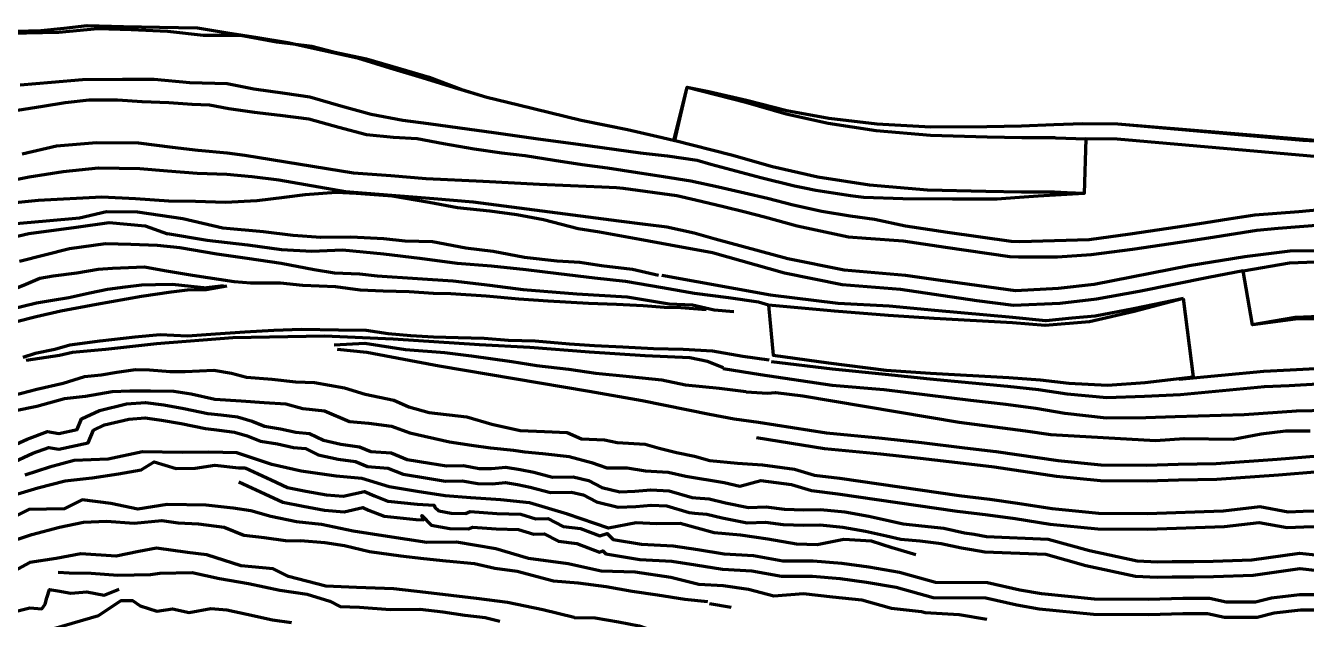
# Model space of a CAD drawing. Extents: x 334605 to 338795, y 3217454 to 3219673.
# Drawn here: x 335033 to 335618, y 3219402 to 3219673 of the extents above; entities that cross this region are included whole.
import ezdxf

# ---------------------------------------------------------------- set-up
doc = ezdxf.new("R2010")
doc.units = 0
doc.header["$MEASUREMENT"] = 0
for name, color, linetype, true_color in [('CREST', 5, 'Continuous', 0x0000ff), ('RAMP', 14, 'Continuous', 0xac0000), ('TOE', 94, 'Continuous', 0x00ac00)]:
    doc.layers.add(name, color=color, linetype=linetype, true_color=true_color)

msp = doc.modelspace()

# ---------------------------------------------------------------- linework, layer by layer
at = {"layer": 'CREST', "color": 5, "lineweight": 100, "true_color": 0x0000ff}
for points in [[(335028.407, 3219670.864, 1744.1), (335040.037, 3219671.13, 1743.915), (335050.537, 3219672.233, 1743.999), (335061.038, 3219673.336, 1744.083), (335077.588, 3219672.974, 1743.833), (335094.137, 3219672.612, 1743.582), (335111.446, 3219672.272, 1742.558), (335125.162, 3219670.055, 1743.181), (335138.877, 3219667.839, 1743.805), (335152.593, 3219665.622, 1744.428), (335168.553, 3219662.131, 1744.346), (335184.513, 3219658.639, 1744.264), (335199.268, 3219654.138, 1743.366), (335214.024, 3219649.637, 1742.468), (335228.78, 3219645.136, 1741.571), (335243.535, 3219640.635, 1740.673), (335257.895, 3219637.132, 1741.068), (335272.255, 3219633.63, 1741.462), (335286.615, 3219630.127, 1741.857), (335297.132, 3219628.047, 1742.648), (335307.649, 3219625.967, 1743.439), (335323.532, 3219622.224, 1742.096), (335329.297, 3219620.845, 1741.485), (335334.961, 3219645.195, 1741.876), (335344.794, 3219643.288, 1741.485), (335362.001, 3219639.321, 1740.874), (335380.525, 3219634.643, 1740.734), (335399.643, 3219631.052, 1740.593), (335421.459, 3219628.442, 1739.475), (335446.113, 3219627.181, 1738.357), (335471.811, 3219627.366, 1738.144), (335487.587, 3219627.63, 1737.93), (335502.352, 3219628.153, 1737.593), (335515.549, 3219628.676, 1736.583), (335531.609, 3219628.482, 1736.661), (335632.938, 3219620.105, 1738.459)], [(335028.407, 3219670.864, 1744.1), (335040.037, 3219671.13, 1743.915), (335050.537, 3219672.233, 1743.999), (335061.038, 3219673.336, 1744.083), (335077.588, 3219672.974, 1743.833), (335094.137, 3219672.612, 1743.582), (335111.446, 3219672.272, 1742.558), (335125.162, 3219670.055, 1743.181), (335138.877, 3219667.839, 1743.805), (335152.593, 3219665.622, 1744.428), (335168.553, 3219662.131, 1744.346), (335184.513, 3219658.639, 1744.264), (335199.268, 3219654.138, 1743.366), (335214.024, 3219649.637, 1742.468), (335228.78, 3219645.136, 1741.571), (335243.535, 3219640.635, 1740.673), (335257.895, 3219637.132, 1741.068), (335272.255, 3219633.63, 1741.462), (335286.615, 3219630.127, 1741.857), (335297.132, 3219628.047, 1742.648), (335307.649, 3219625.967, 1743.439), (335323.532, 3219622.224, 1742.096), (335329.297, 3219620.845, 1741.485), (335334.961, 3219645.195, 1741.876), (335344.794, 3219643.288, 1741.485), (335362.001, 3219639.321, 1740.874), (335380.525, 3219634.643, 1740.734), (335399.643, 3219631.052, 1740.593), (335421.459, 3219628.442, 1739.475), (335446.113, 3219627.181, 1738.357), (335471.811, 3219627.366, 1738.144), (335487.587, 3219627.63, 1737.93), (335502.352, 3219628.153, 1737.593), (335515.549, 3219628.676, 1736.583), (335531.609, 3219628.482, 1736.661), (335632.938, 3219620.105, 1738.459)], [(335013.942, 3219669.653, 1744.91), (335033.31, 3219670.112, 1744.086), (335048.129, 3219670.372, 1744.344), (335065.944, 3219672.06, 1744.226), (335081.221, 3219671.602, 1744.14), (335097.674, 3219670.807, 1743.638), (335114.094, 3219669.003, 1742.633), (335131.042, 3219668.916, 1744.24), (335147.495, 3219665.943, 1744.389), (335163.588, 3219663.937, 1744.563), (335174.172, 3219661.257, 1744.523), (335188.53, 3219658.232, 1744.293), (335204.259, 3219653.548, 1743.875), (335217.25, 3219649.876, 1742.771), (335231.66, 3219644.403, 1741.557), (335243.535, 3219640.635, 1740.941), (335257.895, 3219637.132, 1741.531), (335286.615, 3219630.127, 1741.911), (335297.905, 3219627.952, 1742.524), (335307.649, 3219625.967, 1743.532), (335323.532, 3219622.224, 1742.775), (335329.297, 3219620.845, 1741.609), (335334.961, 3219645.195, 1737.593), (335362.001, 3219639.321, 1740.874), (335380.525, 3219634.643, 1740.734), (335399.643, 3219631.052, 1740.593), (335421.459, 3219628.442, 1739.475), (335446.113, 3219627.181, 1736.583), (335471.811, 3219627.366, 1736.661), (335487.587, 3219627.63, 1736.996), (335502.352, 3219628.153, 1737.25), (335515.549, 3219628.676, 1736.922), (335531.609, 3219628.482, 1737.319), (335586.534, 3219623.655, 1737.568), (335615.929, 3219621.12, 1738.445), (335632.938, 3219620.105, 1738.459)], [(335013.942, 3219669.653, 1744.91), (335033.31, 3219670.112, 1744.086), (335048.129, 3219670.372, 1744.344), (335065.944, 3219672.06, 1744.226), (335081.221, 3219671.602, 1744.14), (335097.674, 3219670.807, 1743.638), (335114.094, 3219669.003, 1742.633), (335131.042, 3219668.916, 1744.24), (335147.495, 3219665.943, 1744.389), (335163.588, 3219663.937, 1744.563), (335174.172, 3219661.257, 1744.523), (335188.53, 3219658.232, 1744.293), (335204.259, 3219653.548, 1743.875), (335217.25, 3219649.876, 1742.771), (335231.66, 3219644.403, 1741.557), (335243.535, 3219640.635, 1740.941), (335257.895, 3219637.132, 1741.531), (335286.615, 3219630.127, 1741.911), (335297.905, 3219627.952, 1742.524), (335307.649, 3219625.967, 1743.532), (335323.532, 3219622.224, 1742.775), (335329.297, 3219620.845, 1741.609), (335334.961, 3219645.195, 1737.593), (335362.001, 3219639.321, 1740.874), (335380.525, 3219634.643, 1740.734), (335399.643, 3219631.052, 1740.593), (335421.459, 3219628.442, 1739.475), (335446.113, 3219627.181, 1736.583), (335471.811, 3219627.366, 1736.661), (335487.587, 3219627.63, 1736.996), (335502.352, 3219628.153, 1737.25), (335515.549, 3219628.676, 1736.922), (335531.609, 3219628.482, 1737.319), (335586.534, 3219623.655, 1737.568), (335615.929, 3219621.12, 1738.445), (335632.938, 3219620.105, 1738.459)], [(335623.92, 3219589.281, 1723.41), (335614.22, 3219588.362, 1723.41), (335594.121, 3219586.767, 1723.41), (335582.157, 3219585.012, 1723.41), (335571.788, 3219583.257, 1723.41), (335562.872, 3219581.918, 1723.41), (335537.236, 3219578.165, 1723.41), (335518.507, 3219575.634, 1723.41), (335486.855, 3219574.634, 1723.41), (335482.818, 3219574.785, 1723.41), (335453.865, 3219578.986, 1723.41), (335434.62, 3219581.843, 1723.41), (335420.484, 3219584.807, 1724.774), (335409.326, 3219586.395, 1724.904), (335396.488, 3219588.473, 1725.051), (335383.361, 3219591.369, 1725.264), (335371.636, 3219594.458, 1725.718), (335361.107, 3219596.807, 1725.691), (335349.242, 3219599.619, 1725.908), (335336.676, 3219602.415, 1726.004), (335324.088, 3219604.324, 1725.402), (335312.323, 3219606.149, 1725.363), (335298.527, 3219608.203, 1725.545), (335287.012, 3219609.855, 1725.425), (335274.205, 3219611.818, 1725.323), (335261.039, 3219613.904, 1725.271), (335250.339, 3219615.052, 1725.144), (335237.651, 3219616.901, 1724.825), (335223.682, 3219619.323, 1724.572), (335211.709, 3219621.601, 1724.575), (335200.944, 3219622.238, 1724.69), (335188.585, 3219623.552, 1724.728), (335175.907, 3219626.77, 1724.774), (335162.31, 3219630.625, 1724.625), (335149.237, 3219632.26, 1724.319), (335137.41, 3219633.616, 1724.138), (335125.776, 3219635.364, 1724.235), (335116.897, 3219637.088, 1724.186), (335109.052, 3219637.322, 1724.368), (335098.295, 3219638.038, 1724.444), (335086.233, 3219638.488, 1724.568), (335074.883, 3219639.338, 1724.864), (335061.874, 3219639.282, 1724.902), (335051.023, 3219638.14, 1724.931), (335040.873, 3219636.482, 1724.82), (335029.34, 3219634.595, 1724.621)], [(335051.023, 3219638.14, 1724.931), (335040.873, 3219636.482, 1724.82)], [(335051.023, 3219638.14, 1724.931), (335040.873, 3219636.482, 1724.82)], [(335051.023, 3219638.14, 1724.931), (335040.873, 3219636.482, 1724.82)], [(335051.023, 3219638.14, 1724.931), (335040.873, 3219636.482, 1724.82)], [(335061.874, 3219639.282, 1724.902)], [(335061.874, 3219639.282, 1724.902)], [(335061.874, 3219639.282, 1724.902)], [(335061.874, 3219639.282, 1724.902)], [(335074.883, 3219639.338, 1724.864)], [(335074.883, 3219639.338, 1724.864)], [(335074.883, 3219639.338, 1724.864)], [(335074.883, 3219639.338, 1724.864)], [(335086.233, 3219638.488, 1724.568)], [(335086.233, 3219638.488, 1724.568)], [(335086.233, 3219638.488, 1724.568)], [(335086.233, 3219638.488, 1724.568)], [(335098.295, 3219638.038, 1724.444)], [(335098.295, 3219638.038, 1724.444)], [(335098.295, 3219638.038, 1724.444)], [(335098.295, 3219638.038, 1724.444)], [(335109.052, 3219637.322, 1724.368)], [(335109.052, 3219637.322, 1724.368)], [(335109.052, 3219637.322, 1724.368)], [(335109.052, 3219637.322, 1724.368)], [(335116.897, 3219637.088, 1724.186)], [(335116.897, 3219637.088, 1724.186)], [(335116.897, 3219637.088, 1724.186)], [(335116.897, 3219637.088, 1724.186)], [(335125.776, 3219635.364, 1724.235)], [(335125.776, 3219635.364, 1724.235)], [(335125.776, 3219635.364, 1724.235)], [(335125.776, 3219635.364, 1724.235)], [(335137.41, 3219633.616, 1724.138)], [(335137.41, 3219633.616, 1724.138)], [(335137.41, 3219633.616, 1724.138)], [(335137.41, 3219633.616, 1724.138)], [(335149.237, 3219632.26, 1724.319)], [(335149.237, 3219632.26, 1724.319)], [(335149.237, 3219632.26, 1724.319)], [(335149.237, 3219632.26, 1724.319)], [(335162.31, 3219630.625, 1724.625)], [(335162.31, 3219630.625, 1724.625)], [(335162.31, 3219630.625, 1724.625)], [(335162.31, 3219630.625, 1724.625)], [(335175.907, 3219626.77, 1724.774)], [(335175.907, 3219626.77, 1724.774)], [(335175.907, 3219626.77, 1724.774)], [(335175.907, 3219626.77, 1724.774)], [(335188.585, 3219623.552, 1724.728)], [(335188.585, 3219623.552, 1724.728)], [(335188.585, 3219623.552, 1724.728)], [(335188.585, 3219623.552, 1724.728)], [(335200.944, 3219622.238, 1724.69)], [(335200.944, 3219622.238, 1724.69)], [(335200.944, 3219622.238, 1724.69)], [(335200.944, 3219622.238, 1724.69)], [(335211.709, 3219621.601, 1724.575)], [(335211.709, 3219621.601, 1724.575)], [(335211.709, 3219621.601, 1724.575)], [(335211.709, 3219621.601, 1724.575)], [(335223.682, 3219619.323, 1724.572)], [(335223.682, 3219619.323, 1724.572)], [(335223.682, 3219619.323, 1724.572)], [(335223.682, 3219619.323, 1724.572)], [(335237.651, 3219616.901, 1724.825)], [(335237.651, 3219616.901, 1724.825)], [(335237.651, 3219616.901, 1724.825)], [(335237.651, 3219616.901, 1724.825)], [(335261.039, 3219613.904, 1725.271), (335250.339, 3219615.052, 1725.144)], [(335261.039, 3219613.904, 1725.271), (335250.339, 3219615.052, 1725.144)], [(335261.039, 3219613.904, 1725.271), (335250.339, 3219615.052, 1725.144)], [(335261.039, 3219613.904, 1725.271), (335250.339, 3219615.052, 1725.144)], [(335274.205, 3219611.818, 1725.323)], [(335274.205, 3219611.818, 1725.323)], [(335274.205, 3219611.818, 1725.323)], [(335274.205, 3219611.818, 1725.323)], [(335287.012, 3219609.855, 1725.425)], [(335287.012, 3219609.855, 1725.425)], [(335287.012, 3219609.855, 1725.425)], [(335287.012, 3219609.855, 1725.425)], [(335020.759, 3219601.519, 1706.728), (335034.521, 3219604.313, 1706.99), (335050.091, 3219606.762, 1707.165), (335066.176, 3219608.409, 1707.047), (335085.081, 3219608.136, 1707.293), (335097.721, 3219607.124, 1707.404), (335111.295, 3219605.963, 1707.697), (335124.858, 3219605.503, 1708.06), (335136.268, 3219604.456, 1708.197), (335148.567, 3219603.017, 1708.216), (335178.961, 3219597.571, 1708.042), (335219.316, 3219594.382, 1708.056), (335237.28, 3219592.885, 1708.436), (335303.74, 3219584.185, 1710.26), (335315.772, 3219582.656, 1710.678), (335325.659, 3219581.549, 1710.664), (335338.108, 3219578.766, 1710.754), (335347.75, 3219576.06, 1710.934), (335380.958, 3219567.104, 1710.553), (335406.615, 3219561.893, 1708.41), (335434.574, 3219559.398, 1708.41), (335450.641, 3219557.224, 1708.41), (335484.796, 3219552.478, 1708.41), (335504.485, 3219553.54, 1708.41), (335520.785, 3219555.378, 1708.41), (335564.078, 3219563.924, 1708.41), (335589.531, 3219567.978, 1708.41), (335610.223, 3219570.559, 1708.41), (335642.159, 3219570.839, 1708.41)], [(335312.323, 3219606.149, 1725.363), (335298.527, 3219608.203, 1725.545)], [(335312.323, 3219606.149, 1725.363), (335298.527, 3219608.203, 1725.545)], [(335312.323, 3219606.149, 1725.363), (335298.527, 3219608.203, 1725.545)], [(335312.323, 3219606.149, 1725.363), (335298.527, 3219608.203, 1725.545)], [(335324.088, 3219604.324, 1725.402)], [(335324.088, 3219604.324, 1725.402)], [(335324.088, 3219604.324, 1725.402)], [(335324.088, 3219604.324, 1725.402)], [(335336.676, 3219602.415, 1726.004)], [(335336.676, 3219602.415, 1726.004)], [(335349.242, 3219599.619, 1725.908)], [(335349.242, 3219599.619, 1725.908)], [(335349.242, 3219599.619, 1725.908)], [(335349.242, 3219599.619, 1725.908)], [(335361.107, 3219596.807, 1725.691)], [(335361.107, 3219596.807, 1725.691)], [(335361.107, 3219596.807, 1725.691)], [(335361.107, 3219596.807, 1725.691)], [(335371.636, 3219594.458, 1725.718)], [(335371.636, 3219594.458, 1725.718)], [(335371.636, 3219594.458, 1725.718)], [(335371.636, 3219594.458, 1725.718)], [(335383.361, 3219591.369, 1725.264)], [(335383.361, 3219591.369, 1725.264)], [(335383.361, 3219591.369, 1725.264)], [(335383.361, 3219591.369, 1725.264)], [(335321.936, 3219559.242, 1693.764), (335310.067, 3219562.029, 1694.225), (335295.914, 3219563.689, 1693.947), (335285.913, 3219565.291, 1693.736), (335275.539, 3219565.869, 1693.535), (335260.74, 3219567.445, 1692.997), (335246.346, 3219570.185, 1693.335), (335233.872, 3219571.73, 1693.876), (335218.637, 3219574.64, 1693.536), (335206.217, 3219574.927, 1693.242), (335196.523, 3219576.005, 1693.4), (335181.396, 3219576.773, 1692.996), (335167.72, 3219576.573, 1692.822), (335155.107, 3219577.578, 1693.011), (335141.61, 3219579.196, 1693.133), (335122.939, 3219580.97, 1692.67), (335104.776, 3219585.126, 1692.596), (335083.971, 3219588.247, 1691.908), (335069.917, 3219588.344, 1691.704), (335057.641, 3219585.463, 1691.599), (335042.405, 3219584.073, 1692.031), (335026.833, 3219582.716, 1692.057)], [(335396.488, 3219588.473, 1725.051)], [(335396.488, 3219588.473, 1725.051)], [(335396.488, 3219588.473, 1725.051)], [(335396.488, 3219588.473, 1725.051)], [(335030.24, 3219565.79, 1679.523), (335053.07, 3219571.622, 1679.892), (335069.388, 3219573.868, 1680.36), (335080.999, 3219573.536, 1680.569), (335092.983, 3219573.167, 1679.948), (335103.377, 3219572.016, 1679.945), (335120.234, 3219569.189, 1679.818), (335134.091, 3219567.256, 1679.899), (335149.575, 3219564.865, 1679.951), (335164.615, 3219562.035, 1679.638), (335173.964, 3219560.561, 1679.421), (335185.345, 3219560.059, 1679.263), (335193.441, 3219559.174, 1679.222), (335211.888, 3219557.938, 1678.581), (335227.961, 3219556.804, 1678.341), (335244.951, 3219554.868, 1678.088), (335260.099, 3219552.934, 1678.688), (335284.568, 3219550.865, 1678.82), (335307.57, 3219549.541, 1678.377), (335326.743, 3219546.35, 1677.977), (335337.443, 3219545.853, 1678.511), (335347.206, 3219543.609, 1678.606), (335356.285, 3219542.9, 1678.832)], [(335561.568, 3219548.812, 1693.41), (335538.628, 3219544.108, 1693.41), (335521.156, 3219540.707, 1693.41), (335510.531, 3219539.874, 1693.41), (335498.619, 3219538.533, 1693.41), (335483.65, 3219540.156, 1693.41), (335447.983, 3219543.308, 1693.41), (335427.163, 3219545.367, 1693.41), (335403.915, 3219546.555, 1693.41), (335372.998, 3219550.277, 1693.41), (335323.419, 3219559.23, 1693.41)], [(335114.301, 3219553.704, 1660.021), (335108.546, 3219554.254, 1660.819), (335100.022, 3219555.25, 1662.079), (335092.226, 3219555.007, 1663.073), (335085.804, 3219554.936, 1663.331), (335078.434, 3219553.898, 1663.029), (335070.342, 3219552.935, 1662.781), (335062.248, 3219551.21, 1663.558), (335052.683, 3219549.153, 1662.808), (335045.186, 3219547.84, 1663.023), (335037.866, 3219546.599, 1663.044), (335025.497, 3219543.641, 1663.04)], [(335114.301, 3219553.704, 1660.021), (335123.39, 3219554.731, 1659.705)], [(335114.301, 3219553.704, 1660.021), (335123.39, 3219554.731, 1659.705)], [(335114.301, 3219553.704, 1660.021), (335123.39, 3219554.731, 1659.705)], [(335114.301, 3219553.704, 1660.021), (335123.39, 3219554.731, 1659.705)], [(335351.529, 3219517.175, 1682.524), (335344.178, 3219520.071, 1681.275), (335336.162, 3219521.729, 1680.279), (335315.824, 3219522.62, 1678.608), (335290.436, 3219524.267, 1676.663), (335263.157, 3219526.488, 1674.366), (335240.227, 3219527.681, 1672.311), (335200.748, 3219530.305, 1668.836), (335169.358, 3219531.559, 1665.56), (335127.577, 3219530.9, 1661.428), (335092.752, 3219528.097, 1657.99), (335069.439, 3219525.483, 1656.112), (335054.33, 3219524.109, 1654.729), (335048.378, 3219522.736, 1652.906), (335033.269, 3219520.447, 1652.873)], [(335351.529, 3219517.175, 1682.524), (335344.178, 3219520.071, 1681.275), (335336.162, 3219521.729, 1680.279), (335315.824, 3219522.62, 1678.608), (335290.436, 3219524.267, 1676.663), (335263.157, 3219526.488, 1674.366), (335240.227, 3219527.681, 1672.311), (335200.748, 3219530.305, 1668.836), (335169.358, 3219531.559, 1665.56), (335127.577, 3219530.9, 1661.428), (335092.752, 3219528.097, 1657.99), (335069.439, 3219525.483, 1656.112), (335054.33, 3219524.109, 1654.729), (335048.378, 3219522.736, 1652.906), (335033.269, 3219520.447, 1652.873)], [(335623.01, 3219476.854, 1663.41), (335604.288, 3219475.307, 1663.41), (335576.483, 3219473.398, 1663.41), (335559.087, 3219473.031, 1663.41), (335544.787, 3219472.535, 1663.41), (335524, 3219472.726, 1663.41), (335504.328, 3219474.655, 1663.41), (335475.942, 3219478.886, 1663.41), (335461.729, 3219480.544, 1663.41), (335442.036, 3219482.934, 1663.41), (335423.934, 3219484.83, 1663.41), (335398.598, 3219487.344, 1663.41), (335367.544, 3219492.215, 1663.41), (335356.38, 3219493.737, 1663.41), (335345.177, 3219495.793, 1663.41), (335314.365, 3219502.135, 1663.41), (335290.203, 3219506.356, 1663.41), (335221.809, 3219517.908, 1663.41), (335211.25, 3219519.941, 1663.41), (335188.726, 3219524.149, 1663.41), (335175.27, 3219525.592, 1663.41)], [(335358, 3219473.457, 1648.398), (335345.321, 3219474.699, 1648.563), (335338.26, 3219476.659, 1648.499), (335330.097, 3219478.397, 1648.592), (335322.187, 3219480.392, 1648.67), (335315.715, 3219482.232, 1648.307), (335302.988, 3219482.863, 1648.045), (335297.182, 3219484.167, 1647.879), (335286.666, 3219484.59, 1647.776), (335280.155, 3219487.468, 1647.808), (335269.886, 3219487.909, 1647.809), (335258.765, 3219488.399, 1647.957), (335245.744, 3219491.291, 1648.325), (335234.415, 3219494.576, 1648.121), (335217.165, 3219496.548, 1648.311), (335207.927, 3219499.144, 1648.561), (335201.112, 3219502.305, 1648.416), (335188.043, 3219505.041, 1648.469), (335178.506, 3219507.945, 1648.733), (335164.778, 3219510.231, 1648.928), (335156.373, 3219510.577, 1648.723), (335145.587, 3219511.866, 1648.182), (335133.79, 3219512.718, 1647.729), (335126.882, 3219514.639, 1648.246), (335118.963, 3219515.868, 1648.25), (335105.858, 3219515.335, 1648.466), (335099.009, 3219515.361, 1648.647), (335089.51, 3219516.116, 1648.764), (335083.098, 3219516.224, 1649.017), (335074.593, 3219515.021, 1648.998), (335067.505, 3219513.82, 1649.24), (335059.881, 3219512.975, 1649.681), (335050.097, 3219509.997, 1650.417), (335038.124, 3219507.29, 1650.867), (335016.976, 3219501.787, 1651.234)], [(335351.385, 3219516.783, 1678.41), (335368.473, 3219514.12, 1678.41), (335401.115, 3219509.213, 1678.41), (335424.747, 3219507.319, 1678.41), (335464.282, 3219502.396, 1678.41), (335480.356, 3219500.59, 1678.41), (335494.171, 3219498.694, 1678.41), (335507.399, 3219496.448, 1678.41), (335526.273, 3219494.33, 1678.41), (335544.283, 3219494.531, 1678.41), (335557.672, 3219494.959, 1678.41), (335589.15, 3219495.875, 1678.41), (335613.044, 3219497.558, 1678.41), (335627.565, 3219497.762, 1678.41)], [(335559.573, 3219511.987, 1693.41), (335598.198, 3219515.697, 1693.41), (335610.164, 3219516.216, 1693.405), (335633.398, 3219517.452, 1693.407)], [(335023.385, 3219479.946, 1633.41), (335033.648, 3219484.641, 1633.41), (335042.922, 3219488.091, 1633.41), (335048.064, 3219487.157, 1633.41), (335056.453, 3219488.942, 1633.41), (335058.531, 3219493.941, 1633.41), (335066.647, 3219497.709, 1633.41), (335079.042, 3219500.694, 1633.41), (335087.707, 3219501.289, 1633.41), (335096.086, 3219500.215, 1633.41), (335105.219, 3219498.658, 1633.41), (335116.191, 3219496.346, 1633.41), (335122.096, 3219495.65, 1633.41), (335129.675, 3219494.743, 1633.41), (335136.411, 3219492.772, 1633.41), (335141.995, 3219490.523, 1633.41), (335149.328, 3219489.381, 1633.41), (335156.345, 3219487.756, 1633.41), (335162.595, 3219487.255, 1633.41), (335168.873, 3219484.082, 1633.41), (335176.871, 3219482.328, 1633.41), (335185.341, 3219481.137, 1633.41), (335190.616, 3219478.994, 1633.41), (335199.897, 3219478.298, 1633.41), (335207.162, 3219475.361, 1633.41), (335217.471, 3219473.702, 1633.41), (335225.166, 3219472.459, 1633.41), (335232.886, 3219472.58, 1633.41), (335240.034, 3219471.277, 1633.41), (335245.659, 3219471.184, 1633.41), (335252.193, 3219471.798, 1633.41), (335258.78, 3219470.741, 1633.41), (335264.886, 3219469.568, 1633.41), (335273.482, 3219467.288, 1633.41), (335282.914, 3219467.462, 1633.41), (335289.959, 3219465.763, 1633.41), (335296.068, 3219462.541, 1633.41), (335304.148, 3219460.539, 1633.41), (335311.13, 3219460.849, 1633.41), (335318.392, 3219461.437, 1633.41), (335326.767, 3219461.082, 1633.41), (335337.221, 3219457.997, 1633.41), (335338.927, 3219457.82, 1633.41), (335345.05, 3219457.345, 1633.41), (335352.453, 3219455.57, 1633.41), (335362.9, 3219453.462, 1633.41), (335371.006, 3219453.748, 1633.41), (335379.41, 3219452.652, 1633.41), (335388.172, 3219452.293, 1633.41), (335395.752, 3219452.566, 1633.41), (335406.977, 3219451.427, 1633.41), (335417.813, 3219449.448, 1633.41), (335427.411, 3219447.251, 1633.41), (335433.601, 3219445.913, 1633.41), (335441.927, 3219445.102, 1633.41), (335452.118, 3219443.942, 1633.41), (335461.5, 3219441.863, 1633.41), (335465.889, 3219441.193, 1633.41), (335471.576, 3219440.11, 1633.41), (335499.782, 3219439.02, 1633.41), (335518.576, 3219433.758, 1633.41), (335540.429, 3219429.019, 1633.41), (335549.611, 3219428.672, 1633.41), (335556.335, 3219428.778, 1633.41), (335566.25, 3219428.813, 1633.41), (335575.123, 3219428.937, 1633.41), (335592.728, 3219429.478, 1633.41), (335614.443, 3219432.572, 1633.41), (335623.121, 3219431.635, 1633.41)], [(334966.69, 3219440.38, 1619.954), (334978.572, 3219444.439, 1619.367), (334989.939, 3219447.584, 1619.413), (334999.627, 3219450.108, 1619.175), (335007.326, 3219452.914, 1618.581), (335017.197, 3219456.509, 1618.505), (335027.828, 3219459.255, 1618.529), (335038.62, 3219462.361, 1618.258), (335050.966, 3219465.619, 1618.251), (335063.345, 3219466.976, 1618.257), (335075.394, 3219468.761, 1618.79), (335085.724, 3219470.606, 1618.701), (335091.595, 3219474.276, 1618.654), (335101.73, 3219471.276, 1618.849), (335110.326, 3219471.385, 1618.857), (335119.333, 3219472.73, 1618.677), (335130.079, 3219471.549, 1619.008), (335133.15, 3219471.453, 1618.989)], [(335133.15, 3219471.453, 1618.41), (335145.113, 3219466.039, 1618.41), (335152.574, 3219462.489, 1618.41), (335160.913, 3219460.91, 1618.41), (335170.314, 3219459.159, 1618.41), (335177.93, 3219458.552, 1618.41), (335187.637, 3219460.652, 1618.41), (335192.227, 3219458.703, 1618.41), (335198.359, 3219456.258, 1618.41), (335211.725, 3219454.968, 1618.41), (335219.474, 3219454.484, 1618.41), (335219.822, 3219453.627, 1618.41), (335221.524, 3219451.848, 1618.41), (335227.251, 3219450.814, 1618.41), (335233.752, 3219450.675, 1618.41), (335235.923, 3219451.608, 1618.41), (335248.112, 3219450.697, 1618.41), (335259.059, 3219450.353, 1618.41), (335265.879, 3219448.299, 1618.41), (335271.29, 3219448.455, 1618.41), (335278.277, 3219444.788, 1618.41), (335286.231, 3219443.878, 1618.41), (335295.067, 3219440.472, 1618.41), (335298.43, 3219441.581, 1618.41), (335301.166, 3219438.787, 1618.41), (335314.049, 3219436.69, 1618.41), (335328.593, 3219435.883, 1618.41), (335339.794, 3219434.217, 1618.41), (335351.808, 3219432.286, 1618.41), (335365.258, 3219431.461, 1618.41), (335378.67, 3219429.055, 1618.41), (335392.478, 3219429.059, 1618.41), (335405.608, 3219427.961, 1618.41), (335417.815, 3219426.281, 1618.41), (335431.93, 3219423.854, 1618.41), (335448.25, 3219419.292, 1618.41), (335472.04, 3219419.148, 1618.41), (335486.798, 3219415.821, 1618.41), (335496.644, 3219414.126, 1618.41), (335520.739, 3219411.764, 1618.41), (335545.566, 3219411.537, 1618.41), (335561.15, 3219412.077, 1618.41), (335573.318, 3219411.962, 1618.41), (335580.928, 3219410.294, 1618.41), (335594.347, 3219410.406, 1618.41), (335601.725, 3219412.165, 1618.41), (335614.683, 3219413.637, 1618.41), (335626.959, 3219413.64, 1618.41)], [(335627.432, 3219451.729, 1648.41), (335616.211, 3219451.618, 1648.41), (335609.329, 3219451.241, 1648.41), (335596.364, 3219453.657, 1648.41), (335579.659, 3219451.679, 1648.41), (335545.068, 3219450.532, 1648.41), (335522.824, 3219450.736, 1648.41), (335501.557, 3219452.821, 1648.41), (335485.777, 3219455.284, 1648.41), (335473.133, 3219457.065, 1648.41), (335459.13, 3219458.698, 1648.41), (335404.681, 3219466.649, 1648.41), (335393.121, 3219468.023, 1648.41), (335383.996, 3219470.746, 1648.41), (335369.33, 3219472.727, 1648.41), (335358, 3219473.457, 1648.41)], [(334946.942, 3219411.289, 1606.103), (334958.277, 3219414.898, 1605.851), (334969.363, 3219419.289, 1606.452), (334982.442, 3219422.66, 1606.267), (334995.051, 3219425.958, 1605.82), (335007.058, 3219430.731, 1605.071), (335022.948, 3219436.825, 1605.021), (335035.756, 3219441.127, 1604.306), (335048.384, 3219444.386, 1603.761), (335059.32, 3219446.643, 1603.648), (335069.876, 3219447.167, 1603.108), (335082.476, 3219446.31, 1602.541), (335095.078, 3219447.436, 1603.238), (335102.541, 3219446.461, 1603.017), (335111.937, 3219445.92, 1603.791), (335123.671, 3219444.374, 1603.35), (335132.524, 3219440.827, 1602.458), (335141.808, 3219439.699, 1602.373), (335151.656, 3219438.397, 1602.841), (335158.504, 3219438.152, 1602.963)], [(335344.402, 3219410.412, 1602.664), (335333.887, 3219411.393, 1603.416), (335321.387, 3219413.406, 1603.527), (335309.814, 3219415.034, 1603.661), (335297.995, 3219417.191, 1603.55), (335285.201, 3219418.93, 1603.415), (335273.88, 3219419.726, 1603.259), (335257.283, 3219424.201, 1603.065), (335247.156, 3219425.623, 1603.619), (335237.843, 3219427.714, 1603.645), (335225.004, 3219428.891, 1603.675), (335214.81, 3219429.938, 1603.782), (335204.186, 3219431.133, 1603.494), (335189.976, 3219433.13, 1603.3), (335178.572, 3219435.943, 1602.771), (335169.56, 3219437.302, 1602.898), (335158.504, 3219438.152, 1602.963)], [(335047.762, 3219423.901, 1589.325), (335052.816, 3219423.545, 1589.395), (335062.881, 3219423.499, 1589.448), (335075.064, 3219422.502, 1589.56), (335089.957, 3219422.881, 1590.248), (335094.162, 3219423.475, 1590.222), (335109.002, 3219423.667, 1590.099), (335121.463, 3219421.069, 1589.666), (335134.786, 3219418.754, 1589.141), (335148.966, 3219415.642, 1588.778), (335161.468, 3219413.814, 1588.86), (335171.829, 3219410.665, 1588.613), (335176.491, 3219408.175, 1588.411), (335185.336, 3219407.871, 1588.445), (335199.378, 3219406.869, 1588.422), (335212.988, 3219406.943, 1588.515), (335223.478, 3219405.77, 1588.692), (335233.406, 3219404.195, 1588.562), (335242.814, 3219403.274, 1588.49), (335249.464, 3219401.464, 1588.306)], [(335027.006, 3219405.69, 1588.41), (335034.935, 3219407.573, 1588.41), (335040.361, 3219407.085, 1588.41), (335041.97, 3219409.328, 1588.41), (335042.696, 3219412.248, 1588.41), (335043.9, 3219415.991, 1588.41), (335047.618, 3219415.305, 1588.41), (335053.591, 3219414.279, 1588.41), (335060.839, 3219414.918, 1588.41), (335068.802, 3219413.405, 1588.41), (335075.688, 3219416.131, 1588.41)], [(335345.13, 3219409.547, 1602.482), (335354.974, 3219407.857, 1601.991)]]:
    msp.add_polyline3d(points, dxfattribs=at)
at = {"layer": 'RAMP', "color": 14, "lineweight": 100, "true_color": 0xac0000}
for points in [[(335334.961, 3219645.195, 1737.593), (335361.781, 3219638.385, 1735.372), (335380.177, 3219633.059, 1733.836), (335399.295, 3219628.785, 1732.263), (335421.199, 3219625.399, 1730.485), (335446.027, 3219623.27, 1728.485), (335471.868, 3219622.569, 1726.411), (335487.726, 3219622.29, 1725.138), (335502.571, 3219622.306, 1723.947), (335503.247, 3219622.134, 1722.898), (335516.928, 3219621.693, 1722.593), (335516.121, 3219596.706, 1722.593), (335508.359, 3219597.066, 1722.696), (335502.643, 3219597.306, 1723.541), (335487.519, 3219597.29, 1724.746), (335471.309, 3219597.575, 1726.038), (335444.619, 3219598.299, 1728.166), (335418.219, 3219600.563, 1730.277), (335394.653, 3219604.205, 1732.177), (335373.967, 3219608.83, 1733.866), (335355.227, 3219614.256, 1735.421), (335328.808, 3219620.964, 1737.593), (335334.961, 3219645.195, 1737.593)], [(335642.391, 3219541.319, 1697.203), (335612.482, 3219540.132, 1694.915), (335592.951, 3219536.772, 1693.4), (335588.712, 3219561.41, 1693.4), (335609.856, 3219565.047, 1694.988), (335641.75, 3219566.313, 1697.35)], [(335561.568, 3219548.812, 1693.41), (335538.979, 3219542.818, 1691.677), (335518.557, 3219538.079, 1690.465), (335498.367, 3219536.51, 1688.187), (335483.404, 3219537.656, 1686.983), (335447.644, 3219539.686, 1684.108), (335426.842, 3219541.082, 1682.434), (335402.151, 3219543.072, 1680.559), (335372.114, 3219545.821, 1678.41), (335374.241, 3219522.977, 1678.41), (335399.439, 3219519.469, 1680.54), (335425.758, 3219516.098, 1682.355), (335446.098, 3219514.733, 1683.957), (335481.741, 3219512.71, 1686.762), (335496.058, 3219511.614, 1687.89), (335509.223, 3219510.18, 1688.931), (335526.894, 3219509.242, 1690.321), (335544.047, 3219510.488, 1691.673), (335566.012, 3219513.008, 1693.41), (335561.568, 3219548.812, 1693.41)]]:
    msp.add_polyline3d(points, dxfattribs=at)
at = {"layer": 'TOE', "color": 94, "lineweight": 100, "true_color": 0x00ac00}
for points in [[(335628.201, 3219613.028, 1721.459), (335598.854, 3219615.551, 1721.445), (335531.278, 3219621.486, 1721.159), (335516.928, 3219621.693, 1720.568), (335516.121, 3219596.706, 1720.319), (335495.178, 3219595.55, 1723.41), (335486.598, 3219594.893, 1723.41), (335476.357, 3219594.094, 1723.41), (335456.192, 3219594.094, 1723.41), (335433.338, 3219594.206, 1723.41), (335415.637, 3219594.878, 1723.41), (335409.528, 3219595.619, 1725.182), (335393.678, 3219598.012, 1725.077), (335388.482, 3219599.165, 1725.382), (335383.969, 3219600.006, 1725.735), (335368.511, 3219603.841, 1726.053), (335345.804, 3219610.019, 1726.258), (335339.474, 3219611.721, 1726.55), (335326.044, 3219613.728, 1726.342), (335313.681, 3219615.062, 1726.224), (335285.173, 3219619.075, 1726.162), (335266.964, 3219621.574, 1726.002), (335259.538, 3219622.572, 1725.959), (335246.72, 3219624.382, 1725.685), (335231.105, 3219626.519, 1725.531), (335216.861, 3219628.521, 1725.011), (335205.209, 3219630.065, 1725.115), (335190.679, 3219632.803, 1725.113), (335176.795, 3219636.522, 1725.394), (335162.762, 3219640.687, 1725.044), (335151.281, 3219642.404, 1724.846), (335137.155, 3219644.366, 1724.673), (335124.925, 3219646.751, 1724.882), (335107.903, 3219647.237, 1725.043), (335091.715, 3219648.74, 1725.257), (335077.188, 3219648.794, 1725.457), (335058.938, 3219648.594, 1725.616), (335044.735, 3219647.35, 1725.503), (335030.493, 3219646.207, 1725.102)], [(335624.14, 3219582.271, 1708.41), (335604.724, 3219580.745, 1708.41), (335594.961, 3219579.815, 1708.41), (335572.892, 3219576.345, 1708.41), (335563.899, 3219574.994, 1708.41), (335538.212, 3219571.233, 1708.41), (335519.444, 3219568.697, 1708.41), (335504.009, 3219567.671, 1708.41), (335486.197, 3219567.654, 1708.41), (335482.183, 3219567.804, 1708.41), (335452.848, 3219572.06, 1708.41), (335433.592, 3219574.919, 1708.41), (335416.607, 3219576.188, 1708.41), (335408.649, 3219576.788, 1710.298), (335385.145, 3219581.783, 1710.143), (335370.28, 3219585.858, 1710.325), (335361.453, 3219588.222, 1710.402), (335351.465, 3219590.579, 1710.756), (335338.731, 3219593.694, 1710.613), (335330.268, 3219595.638, 1710.5), (335305.796, 3219599.049, 1710.644), (335302.77, 3219599.257, 1709.778), (335295.951, 3219599.543, 1708.512), (335281.717, 3219600.169, 1708.005), (335267.591, 3219600.786, 1708.111), (335241.86, 3219602.256, 1708.709), (335241.86, 3219602.256, 1708.66), (335215.761, 3219603.359, 1708.609), (335199.656, 3219604.732, 1708.417), (335182.638, 3219605.927, 1708.393), (335133.02, 3219614.071, 1708.069), (335124.948, 3219615.143, 1707.875), (335111.732, 3219616.307, 1707.609), (335100.024, 3219617.758, 1707.191), (335084.459, 3219619.702, 1707.38), (335065.336, 3219619.808, 1707.112), (335047.062, 3219618.35, 1707.407), (335031.432, 3219614.743, 1707.056)], [(335346.521, 3219569.682, 1694.375), (335327.394, 3219573.182, 1694.248), (335313.318, 3219575.663, 1694.299), (335294.904, 3219579.02, 1694.092), (335285.202, 3219580.652, 1694.125), (335269.345, 3219584.636, 1694.188), (335257.264, 3219586.948, 1694.281), (335244.918, 3219588.709, 1694.262), (335230.113, 3219590.215, 1694.328), (335217.21, 3219592.543, 1694.446), (335200.312, 3219595.471, 1694.509), (335183.834, 3219596.784, 1694.121), (335174.73, 3219597.137, 1693.99), (335160.589, 3219596.061, 1693.893), (335150.921, 3219594.876, 1694.053), (335138.476, 3219593.398, 1693.926), (335124.235, 3219592.68, 1693.46), (335110.529, 3219593.059, 1693.114), (335098.303, 3219593.148, 1692.361), (335083.156, 3219594.32, 1692.279), (335067.697, 3219595.001, 1692.318), (335038.673, 3219593.567, 1692.425), (335023.637, 3219591.937, 1692.903)], [(335015.401, 3219574.11, 1681.69), (335034.495, 3219578.426, 1681.532), (335056.096, 3219581.322, 1681.668), (335071.035, 3219583.507, 1682.335), (335087.579, 3219581.942, 1681.302), (335097.784, 3219578.239, 1680.441)], [(335372.114, 3219545.821, 1679.893), (335367.477, 3219547.049, 1679.492), (335353.851, 3219549.112, 1679.15), (335338.291, 3219551.132, 1678.505), (335323.693, 3219553.617, 1678.067), (335306.828, 3219556.572, 1678.485), (335292.751, 3219558.136, 1678.643), (335276.447, 3219560.118, 1678.299), (335261.394, 3219561.9, 1678.223), (335245.566, 3219563.541, 1677.701), (335229.961, 3219564.733, 1677.92), (335212.882, 3219567.021, 1678.31), (335196.518, 3219569.033, 1678.583), (335177.607, 3219570.845, 1678.89), (335163.614, 3219570.294, 1679.3), (335149.711, 3219571.011, 1680.032), (335134.482, 3219573.182, 1680.012), (335115.92, 3219575.246, 1679.974), (335097.784, 3219578.239, 1680.441)], [(335588.712, 3219561.41, 1693.41), (335572.95, 3219558.38, 1693.406), (335541.255, 3219552.021, 1693.41), (335521.811, 3219548.449, 1693.41), (335505.047, 3219546.559, 1693.41), (335483.97, 3219545.532, 1693.41), (335467.171, 3219547.71, 1693.41), (335432.388, 3219552.932, 1693.41), (335405.654, 3219554.965, 1693.41), (335379.35, 3219560.297, 1693.41), (335346.521, 3219569.682, 1694.375)], [(335343.677, 3219543.65, 1677.66), (335332.036, 3219544.567, 1676.497), (335324.616, 3219544.761, 1675.762), (335314.912, 3219545.376, 1674.796), (335302.661, 3219546.012, 1674.078), (335289.95, 3219546.497, 1672.825), (335271.457, 3219547.609, 1671.353), (335258.065, 3219548.511, 1670.471), (335243.138, 3219549.806, 1669), (335227.01, 3219550.908, 1667.415), (335219.086, 3219551.079, 1666.641), (335207.987, 3219551.832, 1665.549), (335196.118, 3219552.165, 1664.17), (335185.71, 3219552.672, 1663.148), (335174.363, 3219554.112, 1662.02), (335159.561, 3219554.783, 1660.935), (335149.265, 3219555.776, 1660.721), (335135.784, 3219555.78, 1659.215), (335128.159, 3219556.34, 1659.159), (335109.184, 3219559.245, 1660.809), (335096.323, 3219561.444, 1662.954), (335087.281, 3219563.038, 1663.526), (335072.59, 3219562.545, 1663.469), (335066.103, 3219561.957, 1663.79), (335056.281, 3219560.321, 1662.937), (335045.524, 3219558.988, 1662.993), (335039.411, 3219557.937, 1663.017), (335033.07, 3219555.245, 1663.12), (335027.453, 3219552.837, 1662.688)], [(335124.89, 3219554.392, 1658.37), (335115.399, 3219552.789, 1657.659), (335106.73, 3219552.615, 1656.812), (335099.349, 3219551.646, 1656.345), (335085.935, 3219549.669, 1654.96), (335065.255, 3219546.11, 1653.667), (335049.016, 3219542.988, 1652.035), (335037.74, 3219540.355, 1651.271), (335028.842, 3219538.089, 1650.626)], [(335642.436, 3219539.545, 1693.407), (335612.557, 3219539.427, 1693.405), (335592.951, 3219536.772, 1693.41)], [(335372.421, 3219520.597, 1679.897), (335360.366, 3219522.339, 1678.955), (335346.554, 3219524.738, 1677.858), (335333.073, 3219525.474, 1677.08), (335319.552, 3219525.886, 1676.104), (335305.607, 3219526.58, 1674.764), (335292.646, 3219527.216, 1673.547), (335281.244, 3219527.887, 1672.501), (335265.542, 3219529.259, 1671.037), (335253.371, 3219529.691, 1670.339), (335242.236, 3219530.596, 1669.425), (335230.344, 3219530.906, 1668.39), (335219.105, 3219531.159, 1667.185), (335208.862, 3219531.767, 1666.167), (335198.535, 3219532.627, 1665.442), (335188.391, 3219534.184, 1664.222), (335175.856, 3219534.368, 1663.125), (335158.945, 3219534.588, 1661.402), (335146.267, 3219534.254, 1660.248), (335133.041, 3219533.415, 1659.184), (335119.696, 3219532.586, 1657.728), (335106.808, 3219531.649, 1656.509), (335094.394, 3219532.182, 1655.836), (335082.827, 3219531.218, 1654.548), (335066.92, 3219529.374, 1653.367), (335053.185, 3219527.543, 1652.205), (335046.317, 3219525.483, 1651.327), (335037.389, 3219523.651, 1650.503), (335031.666, 3219521.82, 1649.7)], [(335361.92, 3219506.151, 1664.308), (335349.713, 3219507.647, 1664.025), (335334.17, 3219509.237, 1664.146), (335323.317, 3219511.544, 1664.28), (335308.561, 3219512.997, 1664.646), (335293.316, 3219514.627, 1664.546), (335280.983, 3219516.333, 1664.462), (335266.344, 3219518.035, 1664.071), (335254.93, 3219519.929, 1664.027), (335236.565, 3219522.419, 1663.344), (335224.277, 3219524.009, 1663.185), (335206.446, 3219525.345, 1663.345), (335187.765, 3219528.207, 1663.741), (335173.789, 3219527.532, 1663.73)], [(335361.92, 3219506.151, 1664.308), (335349.713, 3219507.647, 1664.025), (335334.17, 3219509.237, 1664.146), (335323.317, 3219511.544, 1664.28), (335308.561, 3219512.997, 1664.646), (335293.316, 3219514.627, 1664.546), (335280.983, 3219516.333, 1664.462), (335266.344, 3219518.035, 1664.071), (335254.93, 3219519.929, 1664.027), (335236.565, 3219522.419, 1663.344), (335224.277, 3219524.009, 1663.185), (335206.446, 3219525.345, 1663.345), (335187.765, 3219528.207, 1663.741), (335173.789, 3219527.532, 1663.73)], [(335373.284, 3219520.106, 1678.41), (335401.194, 3219516.757, 1678.419), (335425.291, 3219514.266, 1678.41), (335445.801, 3219512.144, 1678.41), (335465.004, 3219510.248, 1678.41), (335481.178, 3219508.809, 1678.41), (335495.269, 3219507.212, 1678.41), (335508.433, 3219505.285, 1678.41), (335526.529, 3219503.654, 1678.41), (335543.743, 3219504.227, 1678.41), (335560.165, 3219505.012, 1678.41), (335598.425, 3219508.701, 1678.405), (335609.727, 3219509.068, 1678.407), (335633.387, 3219510.44, 1678.408)], [(335028.412, 3219497.661, 1633.41), (335038.057, 3219499.696, 1633.41), (335050.684, 3219503.112, 1633.41), (335060.266, 3219504.164, 1633.41), (335072.469, 3219506.413, 1633.41), (335080.571, 3219506.684, 1633.41), (335089.939, 3219506.582, 1633.41), (335100.615, 3219506.448, 1633.41), (335108.565, 3219505.226, 1633.41), (335119.358, 3219502.781, 1633.41), (335131.424, 3219502.123, 1633.41), (335141.832, 3219501.281, 1633.41), (335151.711, 3219500.783, 1633.41), (335159.554, 3219498.659, 1633.41), (335169.473, 3219497.482, 1633.41), (335180.794, 3219492.668, 1633.41), (335189.674, 3219491.87, 1633.41), (335200.036, 3219490.56, 1633.41), (335208.341, 3219487.511, 1633.41), (335226.423, 3219483.344, 1633.41), (335236.494, 3219481.824, 1633.41), (335245.192, 3219480.68, 1633.41), (335255.608, 3219479.503, 1633.41), (335260.875, 3219478.842, 1633.41), (335268.854, 3219478.069, 1633.41), (335281.141, 3219476.745, 1633.41), (335291.28, 3219474.016, 1633.41), (335298.213, 3219471.44, 1633.41), (335307.493, 3219471.511, 1633.41), (335315.968, 3219470.191, 1633.41), (335326.242, 3219469.507, 1633.41), (335334.374, 3219467.715, 1633.41), (335351.892, 3219464.769, 1633.41), (335358.958, 3219463.176, 1633.41), (335368.636, 3219465.757, 1633.41), (335382.518, 3219463.882, 1633.41), (335391.697, 3219461.143, 1633.41), (335403.762, 3219459.709, 1633.41), (335458.219, 3219451.757, 1633.41), (335472.239, 3219450.122, 1633.41), (335484.749, 3219448.36, 1633.41), (335500.675, 3219445.874, 1633.41), (335522.45, 3219443.739, 1633.41), (335545.152, 3219443.531, 1633.41), (335580.187, 3219444.693, 1633.41), (335596.129, 3219446.58, 1633.41), (335608.873, 3219444.206, 1633.41), (335616.437, 3219444.62, 1633.41), (335627.857, 3219444.733, 1633.41)], [(335361.92, 3219506.151, 1664.308), (335366.827, 3219505.846, 1663.41), (335371.639, 3219505.599, 1663.41), (335375.341, 3219505.969, 1663.41), (335387.761, 3219504.319, 1663.41), (335459.158, 3219492.298, 1663.41), (335489.323, 3219488.342, 1663.41), (335500.938, 3219486.79, 1663.41), (335548.738, 3219483.921, 1663.41), (335561.771, 3219484.831, 1663.41), (335584.117, 3219484.59, 1663.41), (335596.902, 3219487.085, 1663.41), (335608.215, 3219488.396, 1663.41), (335619.296, 3219488.379, 1663.41)], [(335025.829, 3219473.367, 1618.41), (335036.328, 3219478.169, 1618.41), (335043.562, 3219480.86, 1618.41), (335048.171, 3219480.023, 1618.41), (335061.506, 3219482.86, 1618.41), (335063.949, 3219488.739, 1618.41), (335068.963, 3219491.067, 1618.41), (335080.109, 3219493.751, 1618.41), (335087.5, 3219494.258, 1618.41), (335095.052, 3219493.29, 1618.41), (335103.909, 3219491.78, 1618.41), (335115.057, 3219489.431, 1618.41), (335121.27, 3219488.699, 1618.41), (335128.267, 3219487.862, 1618.41), (335134.115, 3219486.15, 1618.41), (335140.125, 3219483.73, 1618.41), (335147.998, 3219482.504, 1618.41), (335155.27, 3219480.82, 1618.41), (335160.665, 3219480.387, 1618.41), (335166.507, 3219477.434, 1618.41), (335175.632, 3219475.433, 1618.41), (335183.509, 3219474.326, 1618.41), (335188.998, 3219472.096, 1618.41), (335198.285, 3219471.399, 1618.41), (335205.27, 3219468.575, 1618.41), (335216.357, 3219466.791, 1618.41), (335224.659, 3219465.45, 1618.41), (335232.308, 3219465.57, 1618.41), (335239.344, 3219464.287, 1618.41), (335245.929, 3219464.179, 1618.41), (335251.962, 3219464.745, 1618.41), (335257.565, 3219463.846, 1618.41), (335263.327, 3219462.74, 1618.41), (335272.633, 3219460.271, 1618.41), (335282.146, 3219460.447, 1618.41), (335287.467, 3219459.163, 1618.41), (335293.557, 3219455.952, 1618.41), (335303.447, 3219453.501, 1618.41), (335311.568, 3219453.862, 1618.41), (335318.527, 3219454.425, 1618.41), (335325.611, 3219454.125, 1618.41), (335335.858, 3219451.101, 1618.41), (335338.295, 3219450.848, 1618.41), (335343.956, 3219450.409, 1618.41), (335350.944, 3219448.733, 1618.41), (335362.323, 3219446.437, 1618.41), (335370.675, 3219446.732, 1618.41), (335378.813, 3219445.671, 1618.41), (335388.155, 3219445.288, 1618.41), (335395.524, 3219445.553, 1618.41), (335405.993, 3219444.491, 1618.41), (335416.403, 3219442.59, 1618.41), (335425.891, 3219440.418, 1618.41), (335432.519, 3219438.985, 1618.41), (335441.192, 3219438.14, 1618.41), (335450.962, 3219437.028, 1618.41), (335460.213, 3219434.978, 1618.41), (335464.706, 3219434.293, 1618.41), (335470.781, 3219433.135, 1618.41), (335498.688, 3219432.057, 1618.41), (335516.889, 3219426.961, 1618.41), (335539.548, 3219422.047, 1618.41), (335549.534, 3219421.67, 1618.41), (335556.403, 3219421.778, 1618.41), (335566.311, 3219421.813, 1618.41), (335575.279, 3219421.939, 1618.41), (335593.331, 3219422.493, 1618.41), (335614.563, 3219425.518, 1618.41), (335622.758, 3219424.634, 1618.41)], [(335366.529, 3219485.289, 1648.41), (335397.709, 3219480.398, 1648.41), (335423.224, 3219477.866, 1648.41), (335441.25, 3219475.978, 1648.41), (335460.902, 3219473.593, 1648.41), (335475.02, 3219471.946, 1648.41), (335503.47, 3219467.706, 1648.41), (335523.626, 3219465.729, 1648.41), (335544.876, 3219465.534, 1648.41), (335559.282, 3219466.034, 1648.41), (335576.797, 3219466.403, 1648.41), (335604.816, 3219468.327, 1648.41), (335623.352, 3219469.858, 1648.41)], [(335439.393, 3219431.798, 1618.215), (335428.5, 3219435.07, 1618.436), (335419.136, 3219438.032, 1618.438), (335406.428, 3219438.848, 1618.84), (335394.262, 3219436.301, 1618.35), (335384.879, 3219436.605, 1618.824), (335371.715, 3219439.008, 1618.819), (335359.326, 3219440.763, 1619.047), (335347.215, 3219441.895, 1618.83), (335331.781, 3219446.081, 1619.006), (335320.896, 3219445.984, 1618.572), (335311.597, 3219446.448, 1618.423), (335299.037, 3219444.041, 1618.557), (335280.323, 3219450.342, 1619.042), (335263.024, 3219455.57, 1618.966), (335249.912, 3219456.841, 1619.093), (335236.243, 3219457.819, 1618.706), (335224.483, 3219458.796, 1618.524), (335211.63, 3219460.713, 1618.754), (335198.911, 3219462.765, 1618.952), (335186.46, 3219466.592, 1618.789), (335174.662, 3219467.666, 1618.572), (335158.718, 3219469.96, 1618.746), (335145.378, 3219473.027, 1619.194), (335129.453, 3219478.284, 1619.243), (335116.636, 3219478.594, 1618.864), (335104.449, 3219478.496, 1619.219), (335086.341, 3219478.742, 1618.685), (335070.628, 3219475.465, 1618.51), (335055.172, 3219474.839, 1618.933), (335043.856, 3219471.747, 1618.733), (335032.671, 3219468.17, 1618.419)], [(335130.264, 3219465.076, 1603.989), (335142.166, 3219459.689, 1603.532), (335150.383, 3219455.779, 1603.036), (335159.621, 3219454.03, 1603.237), (335169.393, 3219452.21, 1603.445), (335178.402, 3219451.492, 1603.452), (335186.946, 3219453.341, 1603.491), (335189.562, 3219452.23, 1603.566), (335196.693, 3219449.386, 1603.879), (335211.17, 3219447.989, 1603.542), (335214.644, 3219447.772, 1603.358), (335213.839, 3219449.754, 1602.649), (335218.04, 3219445.364, 1602.693), (335226.55, 3219443.827, 1602.563), (335235.121, 3219443.644, 1602.551), (335237.111, 3219444.5, 1603.377), (335247.741, 3219443.705, 1603.673), (335257.92, 3219443.385, 1603.604), (335264.947, 3219441.269, 1603.111), (335269.66, 3219441.405, 1603.382), (335276.182, 3219437.982, 1603.436), (335284.547, 3219437.025, 1604.079), (335294.883, 3219433.041, 1603.722), (335296.48, 3219433.567, 1603.548), (335297.773, 3219432.247, 1603.525), (335313.291, 3219429.721, 1603.302), (335327.883, 3219428.912, 1603.719), (335338.724, 3219427.299, 1603.441), (335351.036, 3219425.32, 1603.318), (335364.423, 3219424.499, 1603.36), (335378.048, 3219422.055, 1603.127), (335392.187, 3219422.059, 1603.27), (335404.839, 3219421.001, 1603.049), (335416.744, 3219419.362, 1603.02), (335430.391, 3219417.016, 1602.615), (335447.269, 3219412.298, 1602.312), (335471.24, 3219412.153, 1602.257), (335485.434, 3219408.953, 1601.996), (335495.707, 3219407.184, 1603.41), (335520.365, 3219404.767, 1603.41), (335545.655, 3219404.536, 1603.41), (335561.238, 3219405.076, 1603.41), (335572.527, 3219404.969, 1603.899), (335580.199, 3219403.288, 1603.41), (335595.199, 3219403.413, 1603.889), (335602.936, 3219405.258, 1604.168), (335615.08, 3219406.637, 1604.851), (335628.632, 3219406.64, 1605.18)], [(335471.817, 3219402.275, 1603.41), (335459.152, 3219404.433, 1603.41), (335443.622, 3219405.322, 1603.41), (335441.853, 3219405.767, 1603.41), (335428.184, 3219407.374, 1603.41), (335414.647, 3219411.187, 1603.41), (335401.425, 3219412.557, 1603.41), (335388.036, 3219413.943, 1603.41), (335374.556, 3219412.913, 1603.41), (335363.014, 3219415.989, 1603.41), (335351.355, 3219417.613, 1603.41), (335340.258, 3219418.196, 1603.41), (335327.553, 3219421.434, 1603.41), (335311.143, 3219423.939, 1603.41), (335295.695, 3219424.401, 1603.41), (335280.648, 3219427.633, 1603.41), (335262.454, 3219430.189, 1603.41), (335247.633, 3219434.482, 1603.41), (335229.651, 3219437.596, 1603.41), (335216.048, 3219437.375, 1603.41), (335198.131, 3219440.23, 1603.41), (335182.457, 3219442.618, 1603.41), (335167.977, 3219445.64, 1603.41), (335156.649, 3219446.804, 1603.41), (335144.98, 3219449.373, 1603.41), (335135.74, 3219451.82, 1603.41), (335127.677, 3219453.134, 1603.41), (335115.402, 3219454.541, 1603.41), (335097.66, 3219454.805, 1603.41), (335084.185, 3219452.664, 1603.41), (335071.914, 3219455.171, 1603.41), (335058.823, 3219456.942, 1603.41), (335050.498, 3219452.733, 1603.41), (335034.406, 3219452.542, 1603.41), (335021.363, 3219445.932, 1603.41)], [(335283.349, 3219403.209, 1587.705), (335269.108, 3219406.687, 1588.376), (335252.979, 3219410.077, 1588.358), (335238.836, 3219411.836, 1588.813), (335215.663, 3219414.619, 1588.692), (335201.036, 3219416.251, 1588.513), (335184.05, 3219416.91, 1588.697), (335170.002, 3219417.579, 1588.88), (335152.949, 3219421.919, 1588.708), (335146.017, 3219425.483, 1588.709), (335131.439, 3219426.762, 1589.305), (335115.617, 3219431.849, 1590.396), (335106.84, 3219432.823, 1590.31), (335092.649, 3219434.841, 1589.909), (335084.63, 3219433.325, 1590.541), (335074.333, 3219431.195, 1589.666), (335058.132, 3219432.297, 1589.657), (335046.977, 3219430.189, 1589.881), (335034.94, 3219428.381, 1590.275), (335024.276, 3219422.535, 1590.503)], [(335045.839, 3219398.209, 1573.067), (335066.275, 3219404.115, 1575.396), (335076.603, 3219410.987, 1574.892), (335081.769, 3219410.953, 1574.06), (335085.278, 3219408.564, 1574.015), (335092.88, 3219406.051, 1573.762), (335099.949, 3219407.175, 1573.802), (335107.593, 3219405.424, 1573.814), (335117.555, 3219407.291, 1574.073), (335124.788, 3219406.721, 1573.355), (335134.007, 3219404.774, 1573.375), (335145.725, 3219402.07, 1573.517), (335154.341, 3219400.928, 1573.458)], [(335283.349, 3219403.209, 1587.705), (335292.918, 3219403.046, 1587.879), (335303.571, 3219401.184, 1587.755), (335312.998, 3219399.405, 1587.539), (335323.887, 3219395.613, 1587.549), (335338.111, 3219393.264, 1586.904)]]:
    msp.add_polyline3d(points, dxfattribs=at)

doc.saveas('drawing.dxf')
